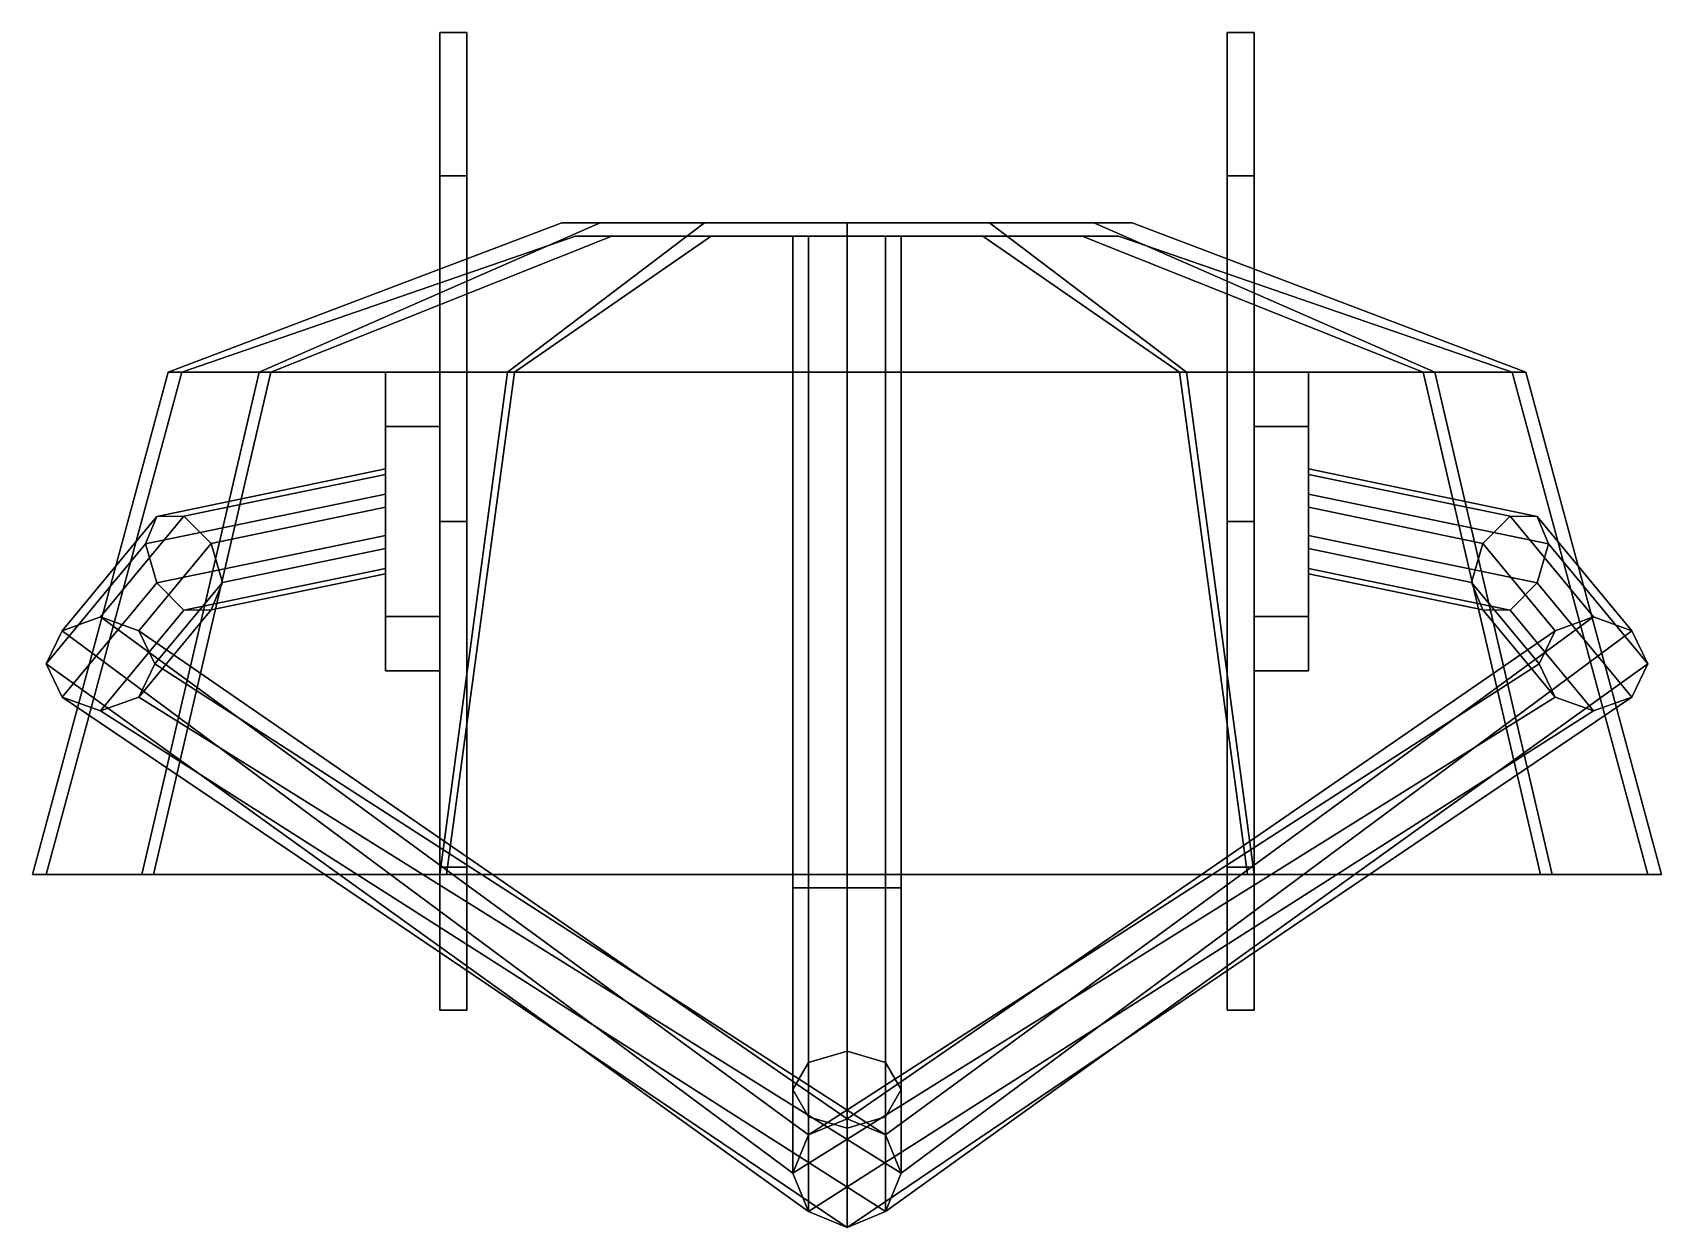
# Model space of a CAD drawing. Extents: x -0.6 to 0.6, y -0.52 to 0.36.
import ezdxf

# ---------------------------------------------------------------- set-up
doc = ezdxf.new("R2010")
doc.units = 0
doc.layers.add('ARM', color=5, linetype='CONTINUOUS')

msp = doc.modelspace()

# ---------------------------------------------------------------- linework, layer by layer
at = {"layer": 'ARM'}
for points in [[(-0.28, 0.2546, 0.2546), (-0.28, 0.36), (-0.3, 0.36), (-0.3, 0.2546, 0.2546)], [(-0.28, 0.36), (-0.28, 0.2546, -0.2546), (-0.3, 0.2546, -0.2546), (-0.3, 0.36)], [(-0.3, 0.0945, 0.3208), (-0.3, 0.2546, 0.2546), (-0.3, 0.36), (-0.3, 0.1)], [(-0.3, 0.11), (-0.3, 0.36), (-0.3, 0.2546, -0.2546), (-0.3, 0.0945, -0.3208)], [(-0.28, -0.2546, 0.2546), (-0.28, 0.36), (-0.28, 0.2546, 0.2546), (-0.28, 0, 0.36)], [(-0.28, -0.36), (-0.28, 0.2546, -0.2546), (-0.28, 0.36), (-0.28, -0.2546, 0.2546)], [(0.28, 0.36), (0.28, -0.2546, -0.2546), (0.28, -0.36), (0.28, 0.2546, 0.2546)], [(0.28, 0.36), (0.28, 0.2546, 0.2546), (0.3, 0.2546, 0.2546), (0.3, 0.36)], [(0.28, 0.2546, -0.2546), (0.28, 0, -0.36), (0.28, -0.2546, -0.2546), (0.28, 0.36)], [(0.28, 0.2546, -0.2546), (0.28, 0.36), (0.3, 0.36), (0.3, 0.2546, -0.2546)], [(0.3, 0.36), (0.3, 0.2546, 0.2546), (0.3, 0.0945, 0.3208), (0.3, 0.2546, -0.2546)], [(-0.28, 0, 0.36), (-0.28, 0.2546, 0.2546), (-0.3, 0.2546, 0.2546), (-0.3, 0, 0.36)], [(-0.28, 0.2546, -0.2546), (-0.28, 0, -0.36), (-0.3, 0, -0.36), (-0.3, 0.2546, -0.2546)], [(-0.28, -0.2546, -0.2546), (-0.28, 0, -0.36), (-0.28, 0.2546, -0.2546), (-0.28, -0.36)], [(0.28, 0.2546, 0.2546), (0.28, -0.36), (0.28, -0.2546, 0.2546), (0.28, 0, 0.36)], [(0.28, 0, -0.36), (0.28, 0.2546, -0.2546), (0.3, 0.2546, -0.2546), (0.3, 0, -0.36)], [(0.28, 0.2546, 0.2546), (0.28, 0, 0.36), (0.3, 0, 0.36), (0.3, 0.2546, 0.2546)], [(0.3, 0.2546, -0.2546), (0.3, 0.0945, 0.3208), (0.3, 0.0945, 0.3208), (0.3, 0.11)], [(0.3, 0.2546, -0.2546), (0.3, 0.11), (0.3, 0.11), (0.3, 0.0945, -0.3208)], [(-0.433, 0.11, -1.65), (-0.5, 0.11, -1.4), (-0.21, 0.22, -1.4), (-0.1819, 0.22, -1.505)], [(-0.5, 0.11, -1.4), (-0.433, 0.11, -1.15), (-0.1819, 0.22, -1.295), (-0.21, 0.22, -1.4)], [(-0.433, 0.11, 1.15), (-0.5, 0.11, 1.4), (-0.21, 0.22, 1.4), (-0.1819, 0.22, 1.295)], [(-0.5, 0.11, 1.4), (-0.433, 0.11, 1.65), (-0.1819, 0.22, 1.505), (-0.21, 0.22, 1.4)], [(-0.25, 0.11, -1.833), (-0.433, 0.11, -1.65), (-0.1819, 0.22, -1.505), (-0.105, 0.22, -1.5819)], [(-0.433, 0.11, -1.15), (-0.25, 0.11, -0.967), (-0.105, 0.22, -1.2181), (-0.1819, 0.22, -1.295)], [(-0.433, 0.11, 1.65), (-0.25, 0.11, 1.833), (-0.105, 0.22, 1.5819), (-0.1819, 0.22, 1.505)], [(-0.25, 0.11, 0.967), (-0.433, 0.11, 1.15), (-0.1819, 0.22, 1.295), (-0.105, 0.22, 1.2181)], [(0, 0.11, -1.9), (-0.25, 0.11, -1.833), (-0.105, 0.22, -1.5819), (0, 0.22, -1.61)], [(-0.25, 0.11, -0.967), (0, 0.11, -0.9), (0, 0.22, -1.19), (-0.105, 0.22, -1.2181)], [(-0.25, 0.11, 1.833), (0, 0.11, 1.9), (0, 0.22, 1.61), (-0.105, 0.22, 1.5819)], [(0, 0.11, 0.9), (-0.25, 0.11, 0.967), (-0.105, 0.22, 1.2181), (0, 0.22, 1.19)], [(-0.1819, 0.22, -1.295), (0.105, 0.22, -1.2181), (0.1819, 0.22, -1.295), (-0.21, 0.22, -1.4)], [(-0.21, 0.22, -1.4), (0.1819, 0.22, -1.295), (0.21, 0.22, -1.4), (-0.1819, 0.22, -1.505)], [(0.21, 0.22, 1.4), (-0.1819, 0.22, 1.295), (-0.21, 0.22, 1.4), (0.1819, 0.22, 1.505)], [(0.1819, 0.22, 1.505), (-0.21, 0.22, 1.4), (-0.1819, 0.22, 1.505), (0.105, 0.22, 1.5819)], [(-0.105, 0.22, -1.2181), (0, 0.22, -1.19), (0.105, 0.22, -1.2181), (-0.1819, 0.22, -1.295)], [(-0.1819, 0.22, -1.505), (0.21, 0.22, -1.4), (0.1819, 0.22, -1.505), (-0.105, 0.22, -1.5819)], [(0.1819, 0.22, 1.295), (-0.105, 0.22, 1.2181), (-0.1819, 0.22, 1.295), (0.21, 0.22, 1.4)], [(0.105, 0.22, 1.5819), (-0.1819, 0.22, 1.505), (-0.105, 0.22, 1.5819), (0, 0.22, 1.61)], [(-0.105, 0.22, -1.5819), (0.1819, 0.22, -1.505), (0.105, 0.22, -1.5819), (0, 0.22, -1.61)], [(0.105, 0.22, 1.2181), (0, 0.22, 1.19), (-0.105, 0.22, 1.2181), (0.1819, 0.22, 1.295)], [(0.25, 0.11, -1.833), (0, 0.11, -1.9), (0, 0.22, -1.61), (0.105, 0.22, -1.5819)], [(0, 0.11, -0.9), (0.25, 0.11, -0.967), (0.105, 0.22, -1.2181), (0, 0.22, -1.19)], [(0, 0.11, 1.9), (0.25, 0.11, 1.833), (0.105, 0.22, 1.5819), (0, 0.22, 1.61)], [(0.25, 0.11, 0.967), (0, 0.11, 0.9), (0, 0.22, 1.19), (0.105, 0.22, 1.2181)], [(0.433, 0.11, -1.65), (0.25, 0.11, -1.833), (0.105, 0.22, -1.5819), (0.1819, 0.22, -1.505)], [(0.25, 0.11, -0.967), (0.433, 0.11, -1.15), (0.1819, 0.22, -1.295), (0.105, 0.22, -1.2181)], [(0.25, 0.11, 1.833), (0.433, 0.11, 1.65), (0.1819, 0.22, 1.505), (0.105, 0.22, 1.5819)], [(0.433, 0.11, 1.15), (0.25, 0.11, 0.967), (0.105, 0.22, 1.2181), (0.1819, 0.22, 1.295)], [(0.5, 0.11, -1.4), (0.433, 0.11, -1.65), (0.1819, 0.22, -1.505), (0.21, 0.22, -1.4)], [(0.433, 0.11, -1.15), (0.5, 0.11, -1.4), (0.21, 0.22, -1.4), (0.1819, 0.22, -1.295)], [(0.5, 0.11, 1.4), (0.433, 0.11, 1.15), (0.1819, 0.22, 1.295), (0.21, 0.22, 1.4)], [(0.433, 0.11, 1.65), (0.5, 0.11, 1.4), (0.21, 0.22, 1.4), (0.1819, 0.22, 1.505)], [(-0.2, 0.21, -1.4), (-0.1732, 0.21, -1.3), (-0.4244, 0.11, -1.155), (-0.49, 0.11, -1.4)], [(-0.1732, 0.21, -1.5), (-0.2, 0.21, -1.4), (-0.49, 0.11, -1.4), (-0.4244, 0.11, -1.645)], [(-0.1732, 0.21, 1.3), (-0.2, 0.21, 1.4), (-0.49, 0.11, 1.4), (-0.4244, 0.11, 1.155)], [(-0.2, 0.21, 1.4), (-0.1732, 0.21, 1.5), (-0.4244, 0.11, 1.645), (-0.49, 0.11, 1.4)], [(-0.1732, 0.21, -1.3), (-0.1, 0.21, -1.2268), (-0.245, 0.11, -0.9756), (-0.4244, 0.11, -1.155)], [(-0.1, 0.21, -1.5732), (-0.1732, 0.21, -1.5), (-0.4244, 0.11, -1.645), (-0.245, 0.11, -1.8244)], [(-0.1732, 0.21, 1.5), (-0.1, 0.21, 1.5732), (-0.245, 0.11, 1.8244), (-0.4244, 0.11, 1.645)], [(-0.1, 0.21, 1.2268), (-0.1732, 0.21, 1.3), (-0.4244, 0.11, 1.155), (-0.245, 0.11, 0.9756)], [(-0.1, 0.21, -1.2268), (0, 0.21, -1.2), (0, 0.11, -0.91), (-0.245, 0.11, -0.9756)], [(0, 0.21, -1.6), (-0.1, 0.21, -1.5732), (-0.245, 0.11, -1.8244), (0, 0.11, -1.89)], [(-0.1, 0.21, 1.5732), (0, 0.21, 1.6), (0, 0.11, 1.89), (-0.245, 0.11, 1.8244)], [(0, 0.21, 1.2), (-0.1, 0.21, 1.2268), (-0.245, 0.11, 0.9756), (0, 0.11, 0.91)], [(0.1732, 0.21, -1.3), (-0.2, 0.21, -1.4), (-0.1732, 0.21, -1.5), (0.2, 0.21, -1.4)], [(0.1, 0.21, -1.2268), (-0.1732, 0.21, -1.3), (-0.2, 0.21, -1.4), (0.1732, 0.21, -1.3)], [(-0.1732, 0.21, 1.3), (0.2, 0.21, 1.4), (0.1732, 0.21, 1.5), (-0.2, 0.21, 1.4)], [(-0.2, 0.21, 1.4), (0.1732, 0.21, 1.5), (0.1, 0.21, 1.5732), (-0.1732, 0.21, 1.5)], [(0.2, 0.21, -1.4), (-0.1732, 0.21, -1.5), (-0.1, 0.21, -1.5732), (0.1732, 0.21, -1.5)], [(0, 0.21, -1.2), (-0.1, 0.21, -1.2268), (-0.1732, 0.21, -1.3), (0.1, 0.21, -1.2268)], [(-0.1, 0.21, 1.2268), (0.1732, 0.21, 1.3), (0.2, 0.21, 1.4), (-0.1732, 0.21, 1.3)], [(-0.1732, 0.21, 1.5), (0.1, 0.21, 1.5732), (0, 0.21, 1.6), (-0.1, 0.21, 1.5732)], [(0.1732, 0.21, -1.5), (-0.1, 0.21, -1.5732), (0, 0.21, -1.6), (0.1, 0.21, -1.5732)], [(0, 0.21, 1.2), (0.1, 0.21, 1.2268), (0.1732, 0.21, 1.3), (-0.1, 0.21, 1.2268)], [(-0.04, 0.21, -1.4), (-0.0283, 0.21, -1.4283), (-0.0283, -0.27, -1.4283), (-0.04, -0.27, -1.4)], [(-0.0283, 0.21, -1.3717), (-0.04, 0.21, -1.4), (-0.04, -0.27, -1.4), (-0.0283, -0.27, -1.3717)], [(-0.0283, 0.21, 1.4283), (-0.04, 0.21, 1.4), (-0.04, -0.27, 1.4), (-0.0283, -0.27, 1.4283)], [(-0.04, 0.21, 1.4), (-0.0283, 0.21, 1.3717), (-0.0283, -0.27, 1.3717), (-0.04, -0.27, 1.4)], [(-0.0283, 0.21, -1.4283), (0, 0.21, -1.44), (0, -0.27, -1.44), (-0.0283, -0.27, -1.4283)], [(0, 0.21, -1.36), (-0.0283, 0.21, -1.3717), (-0.0283, -0.27, -1.3717), (0, -0.27, -1.36)], [(0, 0.21, 1.44), (-0.0283, 0.21, 1.4283), (-0.0283, -0.27, 1.4283), (0, -0.27, 1.44)], [(-0.0283, 0.21, 1.3717), (0, 0.21, 1.36), (0, -0.27, 1.36), (-0.0283, -0.27, 1.3717)], [(0, 0.21, -1.2), (0.1, 0.21, -1.2268), (0.245, 0.11, -0.9756), (0, 0.11, -0.91)], [(0.1, 0.21, -1.5732), (0, 0.21, -1.6), (0, 0.11, -1.89), (0.245, 0.11, -1.8244)], [(0, 0.21, -1.44), (0.0283, 0.21, -1.4283), (0.0283, -0.27, -1.4283), (0, -0.27, -1.44)], [(0.0283, 0.21, -1.3717), (0, 0.21, -1.36), (0, -0.27, -1.36), (0.0283, -0.27, -1.3717)], [(0, 0.21, 1.6), (0.1, 0.21, 1.5732), (0.245, 0.11, 1.8244), (0, 0.11, 1.89)], [(0.0283, 0.21, 1.4283), (0, 0.21, 1.44), (0, -0.27, 1.44), (0.0283, -0.27, 1.4283)], [(0, 0.21, 1.36), (0.0283, 0.21, 1.3717), (0.0283, -0.27, 1.3717), (0, -0.27, 1.36)], [(0.1, 0.21, 1.2268), (0, 0.21, 1.2), (0, 0.11, 0.91), (0.245, 0.11, 0.9756)], [(0.0283, 0.21, -1.4283), (0.04, 0.21, -1.4), (0.04, -0.27, -1.4), (0.0283, -0.27, -1.4283)], [(0.04, 0.21, -1.4), (0.0283, 0.21, -1.3717), (0.0283, -0.27, -1.3717), (0.04, -0.27, -1.4)], [(0.04, 0.21, 1.4), (0.0283, 0.21, 1.4283), (0.0283, -0.27, 1.4283), (0.04, -0.27, 1.4)], [(0.0283, 0.21, 1.3717), (0.04, 0.21, 1.4), (0.04, -0.27, 1.4), (0.0283, -0.27, 1.3717)], [(0.1, 0.21, -1.2268), (0.1732, 0.21, -1.3), (0.4244, 0.11, -1.155), (0.245, 0.11, -0.9756)], [(0.1732, 0.21, -1.5), (0.1, 0.21, -1.5732), (0.245, 0.11, -1.8244), (0.4244, 0.11, -1.645)], [(0.1, 0.21, 1.5732), (0.1732, 0.21, 1.5), (0.4244, 0.11, 1.645), (0.245, 0.11, 1.8244)], [(0.1732, 0.21, 1.3), (0.1, 0.21, 1.2268), (0.245, 0.11, 0.9756), (0.4244, 0.11, 1.155)], [(0.1732, 0.21, -1.3), (0.2, 0.21, -1.4), (0.49, 0.11, -1.4), (0.4244, 0.11, -1.155)], [(0.2, 0.21, -1.4), (0.1732, 0.21, -1.5), (0.4244, 0.11, -1.645), (0.49, 0.11, -1.4)], [(0.2, 0.21, 1.4), (0.1732, 0.21, 1.3), (0.4244, 0.11, 1.155), (0.49, 0.11, 1.4)], [(0.1732, 0.21, 1.5), (0.2, 0.21, 1.4), (0.49, 0.11, 1.4), (0.4244, 0.11, 1.645)], [(-0.5196, -0.26, -1.7), (-0.6, -0.26, -1.4), (-0.5, 0.11, -1.4), (-0.433, 0.11, -1.65)], [(-0.6, -0.26, -1.4), (-0.5196, -0.26, -1.1), (-0.433, 0.11, -1.15), (-0.5, 0.11, -1.4)], [(-0.5196, -0.26, 1.1), (-0.6, -0.26, 1.4), (-0.5, 0.11, 1.4), (-0.433, 0.11, 1.15)], [(-0.6, -0.26, 1.4), (-0.5196, -0.26, 1.7), (-0.433, 0.11, 1.65), (-0.5, 0.11, 1.4)], [(-0.49, 0.11, -1.4), (-0.4244, 0.11, -1.155), (-0.511, -0.26, -1.105), (-0.59, -0.26, -1.4)], [(-0.4244, 0.11, -1.645), (-0.49, 0.11, -1.4), (-0.59, -0.26, -1.4), (-0.511, -0.26, -1.695)], [(-0.4244, 0.11, 1.155), (-0.49, 0.11, 1.4), (-0.59, -0.26, 1.4), (-0.511, -0.26, 1.105)], [(-0.49, 0.11, 1.4), (-0.4244, 0.11, 1.645), (-0.511, -0.26, 1.695), (-0.59, -0.26, 1.4)], [(-0.3, -0.26, -1.9196), (-0.5196, -0.26, -1.7), (-0.433, 0.11, -1.65), (-0.25, 0.11, -1.833)], [(-0.5196, -0.26, -1.1), (-0.3, -0.26, -0.8804), (-0.25, 0.11, -0.967), (-0.433, 0.11, -1.15)], [(-0.5196, -0.26, 1.7), (-0.3, -0.26, 1.9196), (-0.25, 0.11, 1.833), (-0.433, 0.11, 1.65)], [(-0.3, -0.26, 0.8804), (-0.5196, -0.26, 1.1), (-0.433, 0.11, 1.15), (-0.25, 0.11, 0.967)], [(-0.4244, 0.11, -1.155), (-0.245, 0.11, -0.9756), (-0.295, -0.26, -0.889), (-0.511, -0.26, -1.105)], [(-0.245, 0.11, -1.8244), (-0.4244, 0.11, -1.645), (-0.511, -0.26, -1.695), (-0.295, -0.26, -1.911)], [(-0.4244, 0.11, 1.645), (-0.245, 0.11, 1.8244), (-0.295, -0.26, 1.911), (-0.511, -0.26, 1.695)], [(-0.245, 0.11, 0.9756), (-0.4244, 0.11, 1.155), (-0.511, -0.26, 1.105), (-0.295, -0.26, 0.889)], [(-0.34, -0.07, 0.83), (-0.34, 0.07, 0.83), (-0.34, 0.11), (-0.34, -0.11)], [(-0.34, 0.07, 0.83), (-0.3, 0.07, 0.83), (-0.3, 0.11), (-0.34, 0.11)], [(-0.34, 0.11), (-0.3, 0.11), (-0.3, 0.07, -0.83), (-0.34, 0.07, -0.83)], [(-0.34, 0.07, -0.83), (-0.34, -0.07, -0.83), (-0.34, -0.11), (-0.34, 0.11)], [(0, -0.26, -2), (-0.3, -0.26, -1.9196), (-0.25, 0.11, -1.833), (0, 0.11, -1.9)], [(-0.3, -0.26, -0.8804), (0, -0.26, -0.8), (0, 0.11, -0.9), (-0.25, 0.11, -0.967)], [(-0.3, -0.26, 1.9196), (0, -0.26, 2), (0, 0.11, 1.9), (-0.25, 0.11, 1.833)], [(0, -0.26, 0.8), (-0.3, -0.26, 0.8804), (-0.25, 0.11, 0.967), (0, 0.11, 0.9)], [(-0.245, 0.11, -0.9756), (0, 0.11, -0.91), (0, -0.26, -0.81), (-0.295, -0.26, -0.889)], [(0, 0.11, -1.89), (-0.245, 0.11, -1.8244), (-0.295, -0.26, -1.911), (0, -0.26, -1.99)], [(-0.245, 0.11, 1.8244), (0, 0.11, 1.89), (0, -0.26, 1.99), (-0.295, -0.26, 1.911)], [(0, 0.11, 0.91), (-0.245, 0.11, 0.9756), (-0.295, -0.26, 0.889), (0, -0.26, 0.81)], [(0, 0.11, -0.91), (0.245, 0.11, -0.9756), (0.295, -0.26, -0.889), (0, -0.26, -0.81)], [(0.245, 0.11, -1.8244), (0, 0.11, -1.89), (0, -0.26, -1.99), (0.295, -0.26, -1.911)], [(0.3, -0.26, -1.9196), (0, -0.26, -2), (0, 0.11, -1.9), (0.25, 0.11, -1.833)], [(0, -0.26, -0.8), (0.3, -0.26, -0.8804), (0.25, 0.11, -0.967), (0, 0.11, -0.9)], [(0, 0.11, 1.89), (0.245, 0.11, 1.8244), (0.295, -0.26, 1.911), (0, -0.26, 1.99)], [(0, -0.26, 2), (0.3, -0.26, 1.9196), (0.25, 0.11, 1.833), (0, 0.11, 1.9)], [(0.245, 0.11, 0.9756), (0, 0.11, 0.91), (0, -0.26, 0.81), (0.295, -0.26, 0.889)], [(0.3, -0.26, 0.8804), (0, -0.26, 0.8), (0, 0.11, 0.9), (0.25, 0.11, 0.967)], [(0.245, 0.11, -0.9756), (0.4244, 0.11, -1.155), (0.511, -0.26, -1.105), (0.295, -0.26, -0.889)], [(0.4244, 0.11, -1.645), (0.245, 0.11, -1.8244), (0.295, -0.26, -1.911), (0.511, -0.26, -1.695)], [(0.245, 0.11, 1.8244), (0.4244, 0.11, 1.645), (0.511, -0.26, 1.695), (0.295, -0.26, 1.911)], [(0.4244, 0.11, 1.155), (0.245, 0.11, 0.9756), (0.295, -0.26, 0.889), (0.511, -0.26, 1.105)], [(0.5196, -0.26, -1.7), (0.3, -0.26, -1.9196), (0.25, 0.11, -1.833), (0.433, 0.11, -1.65)], [(0.3, -0.26, -0.8804), (0.5196, -0.26, -1.1), (0.433, 0.11, -1.15), (0.25, 0.11, -0.967)], [(0.3, -0.26, 1.9196), (0.5196, -0.26, 1.7), (0.433, 0.11, 1.65), (0.25, 0.11, 1.833)], [(0.5196, -0.26, 1.1), (0.3, -0.26, 0.8804), (0.25, 0.11, 0.967), (0.433, 0.11, 1.15)], [(0.34, 0.11), (0.3, 0.11), (0.3, 0.07, 0.83), (0.34, 0.07, 0.83)], [(0.34, 0.07, -0.83), (0.3, 0.07, -0.83), (0.3, 0.11), (0.34, 0.11)], [(0.34, 0.07, 0.83), (0.34, -0.07, 0.83), (0.34, -0.11), (0.34, 0.11)], [(0.34, -0.07, -0.83), (0.34, 0.07, -0.83), (0.34, 0.11), (0.34, -0.11)], [(0.4244, 0.11, -1.155), (0.49, 0.11, -1.4), (0.59, -0.26, -1.4), (0.511, -0.26, -1.105)], [(0.49, 0.11, -1.4), (0.4244, 0.11, -1.645), (0.511, -0.26, -1.695), (0.59, -0.26, -1.4)], [(0.49, 0.11, 1.4), (0.4244, 0.11, 1.155), (0.511, -0.26, 1.105), (0.59, -0.26, 1.4)], [(0.4244, 0.11, 1.645), (0.49, 0.11, 1.4), (0.59, -0.26, 1.4), (0.511, -0.26, 1.695)], [(0.6, -0.26, -1.4), (0.5196, -0.26, -1.7), (0.433, 0.11, -1.65), (0.5, 0.11, -1.4)], [(0.5196, -0.26, -1.1), (0.6, -0.26, -1.4), (0.5, 0.11, -1.4), (0.433, 0.11, -1.15)], [(0.6, -0.26, 1.4), (0.5196, -0.26, 1.1), (0.433, 0.11, 1.15), (0.5, 0.11, 1.4)], [(0.5196, -0.26, 1.7), (0.6, -0.26, 1.4), (0.5, 0.11, 1.4), (0.433, 0.11, 1.65)], [(-0.3, 0, 0.36), (-0.3, 0.0945, 0.3208), (-0.3, 0.07, 0.83), (-0.3, -0.07, 0.83)], [(-0.3, 0.0945, -0.3208), (-0.3, 0, -0.36), (-0.3, 0.07, -0.83)], [(0.3, 0, -0.36), (0.3, 0.0945, -0.3208), (0.3, 0.07, -0.83), (0.3, -0.07, -0.83)], [(0.3, 0.0945, 0.3208), (0.3, 0, 0.36), (0.3, 0.07, 0.83)], [(-0.3, -0.07, 0.83), (-0.3, 0.07, 0.83), (-0.34, 0.07, 0.83), (-0.34, -0.07, 0.83)], [(-0.34, 0.07, -1.0422), (-0.34, -0.07, -0.9905), (-0.34, -0.07, -0.83), (-0.34, 0.07, -0.83)], [(-0.3, 0.07, -1.0022), (-0.34, 0.07, -1.0422), (-0.34, 0.07, -0.83), (-0.3, 0.07, -0.83)], [(-0.34, 0.07, 1.0422), (-0.3, 0.07, 1.0022), (-0.3, 0.07, 0.83), (-0.34, 0.07, 0.83)], [(-0.34, -0.07, 0.9905), (-0.34, 0.07, 1.0422), (-0.34, 0.07, 0.83), (-0.34, -0.07, 0.83)], [(-0.3, 0, -0.36), (-0.3, -0.0945, -0.3208), (-0.3, -0.07, -0.83), (-0.3, 0.07, -0.83)], [(-0.3, -0.07, -0.9505), (-0.3, 0.07, -1.0022), (-0.3, 0.07, -0.83), (-0.3, -0.07, -0.83)], [(-0.3, 0.07, 1.0022), (-0.3, -0.07, 0.9505), (-0.3, -0.07, 0.83), (-0.3, 0.07, 0.83)], [(0.3, 0, 0.36), (0.3, -0.0945, 0.3208), (0.3, -0.07, 0.83), (0.3, 0.07, 0.83)], [(0.3, 0.07, 0.83), (0.3, -0.07, 0.83), (0.34, -0.07, 0.83), (0.34, 0.07, 0.83)], [(0.34, 0.07, -1.0422), (0.3, 0.07, -1.0022), (0.3, 0.07, -0.83), (0.34, 0.07, -0.83)], [(0.3, 0.07, -1.0022), (0.3, -0.07, -0.9505), (0.3, -0.07, -0.83), (0.3, 0.07, -0.83)], [(0.3, 0.07, 1.0022), (0.34, 0.07, 1.0422), (0.34, 0.07, 0.83), (0.3, 0.07, 0.83)], [(0.3, -0.07, 0.9505), (0.3, 0.07, 1.0022), (0.3, 0.07, 0.83), (0.3, -0.07, 0.83)], [(0.34, -0.07, -0.9905), (0.34, 0.07, -1.0422), (0.34, 0.07, -0.83), (0.34, -0.07, -0.83)], [(0.34, 0.07, 1.0422), (0.34, -0.07, 0.9905), (0.34, -0.07, 0.83), (0.34, 0.07, 0.83)], [(-0.5168, -0.0166, 0.0288), (-0.5085, 0.0037, 0.0501), (-0.34, 0.0386, -0.0104), (-0.34, 0.02, -0.0346)], [(-0.5085, 0.0037, 0.0501), (-0.4885, 0.0039, 0.0733), (-0.34, 0.0346, 0.02), (-0.34, 0.0386, -0.0104)], [(0.5168, -0.0166, -0.0288), (0.5085, 0.0037, -0.0501), (0.34, 0.0386, 0.0104), (0.34, 0.02, 0.0346)], [(0.5085, 0.0037, -0.0501), (0.4885, 0.0039, -0.0733), (0.34, 0.0346, -0.02), (0.34, 0.0386, 0.0104)], [(-0.4885, 0.0039, 0.0733), (-0.4685, -0.0163, 0.0847), (-0.34, 0.0104, 0.0386), (-0.34, 0.0346, 0.02)], [(0.4885, 0.0039, -0.0733), (0.4685, -0.0163, -0.0847), (0.34, 0.0104, -0.0386), (0.34, 0.0346, -0.02)], [(-0.5085, -0.0452, 0.0218), (-0.5168, -0.0166, 0.0288), (-0.34, 0.02, -0.0346), (-0.34, -0.0104, -0.0386)], [(0.5085, -0.0452, -0.0218), (0.5168, -0.0166, -0.0288), (0.34, 0.02, 0.0346), (0.34, -0.0104, 0.0386)], [(-0.59, -0.105, 0.1819), (-0.5783, -0.0805, 0.196), (-0.5085, 0.0037, 0.0501), (-0.5168, -0.0166, 0.0288)], [(-0.5783, -0.0805, 0.196), (-0.55, -0.0704, 0.2019), (-0.4885, 0.0039, 0.0733), (-0.5085, 0.0037, 0.0501)], [(-0.55, -0.0704, 0.2019), (-0.5217, -0.0805, 0.196), (-0.4685, -0.0163, 0.0847), (-0.4885, 0.0039, 0.0733)], [(-0.4685, -0.0163, 0.0847), (-0.4602, -0.0449, 0.0778), (-0.34, -0.02, 0.0346), (-0.34, 0.0104, 0.0386)], [(-0.28, -0.2546, 0.2546), (-0.28, 0, 0.36), (-0.3, 0, 0.36), (-0.3, -0.2546, 0.2546)], [(-0.28, 0, -0.36), (-0.28, -0.2546, -0.2546), (-0.3, -0.2546, -0.2546), (-0.3, 0, -0.36)], [(-0.3, -0.0945, 0.3208), (-0.3, 0, 0.36), (-0.3, -0.07, 0.83)], [(0.28, 0, 0.36), (0.28, -0.2546, 0.2546), (0.3, -0.2546, 0.2546), (0.3, 0, 0.36)], [(0.4685, -0.0163, -0.0847), (0.4602, -0.0449, -0.0778), (0.34, -0.02, -0.0346), (0.34, 0.0104, -0.0386)], [(0.55, -0.0704, -0.2019), (0.5217, -0.0805, -0.196), (0.4685, -0.0163, -0.0847), (0.4885, 0.0039, -0.0733)], [(0.5783, -0.0805, -0.196), (0.55, -0.0704, -0.2019), (0.4885, 0.0039, -0.0733), (0.5085, 0.0037, -0.0501)], [(0.59, -0.105, -0.1819), (0.5783, -0.0805, -0.196), (0.5085, 0.0037, -0.0501), (0.5168, -0.0166, -0.0288)], [(-0.4885, -0.0654, 0.0333), (-0.5085, -0.0452, 0.0218), (-0.34, -0.0104, -0.0386), (-0.34, -0.0346, -0.02)], [(0.28, -0.2546, -0.2546), (0.28, 0, -0.36), (0.3, 0, -0.36), (0.3, -0.2546, -0.2546)], [(0.3, -0.0945, -0.3208), (0.3, 0, -0.36), (0.3, -0.07, -0.83)], [(0.4885, -0.0654, -0.0333), (0.5085, -0.0452, -0.0218), (0.34, -0.0104, 0.0386), (0.34, -0.0346, 0.02)], [(-0.5783, -0.1295, 0.1677), (-0.59, -0.105, 0.1819), (-0.5168, -0.0166, 0.0288), (-0.5085, -0.0452, 0.0218)], [(-0.5217, -0.0805, 0.196), (-0.51, -0.105, 0.1819), (-0.4602, -0.0449, 0.0778), (-0.4685, -0.0163, 0.0847)], [(-0.4602, -0.0449, 0.0778), (-0.4685, -0.0652, 0.0564), (-0.34, -0.0386, 0.0104), (-0.34, -0.02, 0.0346)], [(0.4602, -0.0449, -0.0778), (0.4685, -0.0652, -0.0564), (0.34, -0.0386, -0.0104), (0.34, -0.02, -0.0346)], [(0.5217, -0.0805, -0.196), (0.51, -0.105, -0.1819), (0.4602, -0.0449, -0.0778), (0.4685, -0.0163, -0.0847)], [(0.5783, -0.1295, -0.1677), (0.59, -0.105, -0.1819), (0.5168, -0.0166, -0.0288), (0.5085, -0.0452, -0.0218)], [(-0.4685, -0.0652, 0.0564), (-0.4885, -0.0654, 0.0333), (-0.34, -0.0346, -0.02), (-0.34, -0.0386, 0.0104)], [(0.4685, -0.0652, -0.0564), (0.4885, -0.0654, -0.0333), (0.34, -0.0346, 0.02), (0.34, -0.0386, -0.0104)], [(-0.55, -0.1396, 0.1619), (-0.5783, -0.1295, 0.1677), (-0.5085, -0.0452, 0.0218), (-0.4885, -0.0654, 0.0333)], [(-0.51, -0.105, 0.1819), (-0.5217, -0.1295, 0.1677), (-0.4685, -0.0652, 0.0564), (-0.4602, -0.0449, 0.0778)], [(0.51, -0.105, -0.1819), (0.5217, -0.1295, -0.1677), (0.4685, -0.0652, -0.0564), (0.4602, -0.0449, -0.0778)], [(0.55, -0.1396, -0.1619), (0.5783, -0.1295, -0.1677), (0.5085, -0.0452, -0.0218), (0.4885, -0.0654, -0.0333)], [(-0.55, -0.0704, 0.2019), (-0.5783, -0.0805, 0.196), (-0.04, -0.48, 1.19), (-0.0283, -0.4517, 1.19)], [(-0.5217, -0.1295, 0.1677), (-0.55, -0.1396, 0.1619), (-0.4885, -0.0654, 0.0333), (-0.4685, -0.0652, 0.0564)], [(-0.5217, -0.0805, 0.196), (-0.55, -0.0704, 0.2019), (-0.0283, -0.4517, 1.19), (0, -0.44, 1.19)], [(-0.34, -0.11), (-0.3, -0.11), (-0.3, -0.07, 0.83), (-0.34, -0.07, 0.83)], [(-0.34, -0.07, -0.83), (-0.3, -0.07, -0.83), (-0.3, -0.11), (-0.34, -0.11)], [(-0.34, -0.07, -0.9905), (-0.3, -0.07, -0.9505), (-0.3, -0.07, -0.83), (-0.34, -0.07, -0.83)], [(-0.3, -0.07, 0.9505), (-0.34, -0.07, 0.9905), (-0.34, -0.07, 0.83), (-0.3, -0.07, 0.83)], [(0.5217, -0.0805, -0.196), (0.55, -0.0704, -0.2019), (0.0283, -0.4517, -1.19), (0, -0.44, -1.19)], [(0.55, -0.0704, -0.2019), (0.5783, -0.0805, -0.196), (0.04, -0.48, -1.19), (0.0283, -0.4517, -1.19)], [(0.34, -0.07, 0.83), (0.3, -0.07, 0.83), (0.3, -0.11), (0.34, -0.11)], [(0.34, -0.11), (0.3, -0.11), (0.3, -0.07, -0.83), (0.34, -0.07, -0.83)], [(0.3, -0.07, -0.9505), (0.34, -0.07, -0.9905), (0.34, -0.07, -0.83), (0.3, -0.07, -0.83)], [(0.34, -0.07, 0.9905), (0.3, -0.07, 0.9505), (0.3, -0.07, 0.83), (0.34, -0.07, 0.83)], [(0.5217, -0.1295, -0.1677), (0.55, -0.1396, -0.1619), (0.4885, -0.0654, -0.0333), (0.4685, -0.0652, -0.0564)], [(-0.5783, -0.0805, 0.196), (-0.59, -0.105, 0.1819), (-0.0283, -0.5083, 1.19), (-0.04, -0.48, 1.19)], [(-0.51, -0.105, 0.1819), (-0.5217, -0.0805, 0.196), (0, -0.44, 1.19), (0.0283, -0.4517, 1.19)], [(0.51, -0.105, -0.1819), (0.5217, -0.0805, -0.196), (0, -0.44, -1.19), (-0.0283, -0.4517, -1.19)], [(0.5783, -0.0805, -0.196), (0.59, -0.105, -0.1819), (0.0283, -0.5083, -1.19), (0.04, -0.48, -1.19)], [(-0.3, -0.36), (-0.3, -0.2546, 0.2546), (-0.3, -0.0945, 0.3208), (-0.3, -0.2546, -0.2546)], [(-0.3, -0.2546, -0.2546), (-0.3, -0.11), (-0.3, -0.11), (-0.3, -0.0945, -0.3208)], [(-0.3, -0.2546, -0.2546), (-0.3, -0.0945, 0.3208), (-0.3, -0.0945, 0.3208), (-0.3, -0.11)], [(0.3, -0.0945, 0.3208), (0.3, -0.2546, 0.2546), (0.3, -0.36), (0.3, -0.11)], [(0.3, -0.11), (0.3, -0.36), (0.3, -0.2546, -0.2546), (0.3, -0.0945, -0.3208)], [(-0.59, -0.105, 0.1819), (-0.5783, -0.1295, 0.1677), (0, -0.52, 1.19), (-0.0283, -0.5083, 1.19)], [(-0.5217, -0.1295, 0.1677), (-0.51, -0.105, 0.1819), (0.0283, -0.4517, 1.19), (0.04, -0.48, 1.19)], [(0.5217, -0.1295, -0.1677), (0.51, -0.105, -0.1819), (-0.0283, -0.4517, -1.19), (-0.04, -0.48, -1.19)], [(0.59, -0.105, -0.1819), (0.5783, -0.1295, -0.1677), (0, -0.52, -1.19), (0.0283, -0.5083, -1.19)], [(-0.5783, -0.1295, 0.1677), (-0.55, -0.1396, 0.1619), (0.0283, -0.5083, 1.19), (0, -0.52, 1.19)], [(-0.55, -0.1396, 0.1619), (-0.5217, -0.1295, 0.1677), (0.04, -0.48, 1.19), (0.0283, -0.5083, 1.19)], [(0.55, -0.1396, -0.1619), (0.5217, -0.1295, -0.1677), (-0.04, -0.48, -1.19), (-0.0283, -0.5083, -1.19)], [(0.5783, -0.1295, -0.1677), (0.55, -0.1396, -0.1619), (-0.0283, -0.5083, -1.19), (0, -0.52, -1.19)], [(-0.59, -0.26, -1.4), (-0.511, -0.26, -1.105), (-0.5196, -0.26, -1.1), (-0.6, -0.26, -1.4)], [(-0.511, -0.26, -1.695), (-0.59, -0.26, -1.4), (-0.6, -0.26, -1.4), (-0.5196, -0.26, -1.7)], [(-0.511, -0.26, 1.105), (-0.59, -0.26, 1.4), (-0.6, -0.26, 1.4), (-0.5196, -0.26, 1.1)], [(-0.59, -0.26, 1.4), (-0.511, -0.26, 1.695), (-0.5196, -0.26, 1.7), (-0.6, -0.26, 1.4)], [(-0.511, -0.26, -1.105), (-0.295, -0.26, -0.889), (-0.3, -0.26, -0.8804), (-0.5196, -0.26, -1.1)], [(-0.295, -0.26, -1.911), (-0.511, -0.26, -1.695), (-0.5196, -0.26, -1.7), (-0.3, -0.26, -1.9196)], [(-0.511, -0.26, 1.695), (-0.295, -0.26, 1.911), (-0.3, -0.26, 1.9196), (-0.5196, -0.26, 1.7)], [(-0.295, -0.26, 0.889), (-0.511, -0.26, 1.105), (-0.5196, -0.26, 1.1), (-0.3, -0.26, 0.8804)], [(-0.28, -0.36), (-0.28, -0.2546, 0.2546), (-0.3, -0.2546, 0.2546), (-0.3, -0.36)], [(-0.28, -0.2546, -0.2546), (-0.28, -0.36), (-0.3, -0.36), (-0.3, -0.2546, -0.2546)], [(-0.295, -0.26, -0.889), (0, -0.26, -0.81), (0, -0.26, -0.8), (-0.3, -0.26, -0.8804)], [(0, -0.26, -1.99), (-0.295, -0.26, -1.911), (-0.3, -0.26, -1.9196), (0, -0.26, -2)], [(-0.295, -0.26, 1.911), (0, -0.26, 1.99), (0, -0.26, 2), (-0.3, -0.26, 1.9196)], [(0, -0.26, 0.81), (-0.295, -0.26, 0.889), (-0.3, -0.26, 0.8804), (0, -0.26, 0.8)], [(0.295, -0.26, -1.911), (0, -0.26, -1.99), (0, -0.26, -2), (0.3, -0.26, -1.9196)], [(0, -0.26, -0.81), (0.295, -0.26, -0.889), (0.3, -0.26, -0.8804), (0, -0.26, -0.8)], [(0, -0.26, 1.99), (0.295, -0.26, 1.911), (0.3, -0.26, 1.9196), (0, -0.26, 2)], [(0.295, -0.26, 0.889), (0, -0.26, 0.81), (0, -0.26, 0.8), (0.3, -0.26, 0.8804)], [(0.28, -0.2546, 0.2546), (0.28, -0.36), (0.3, -0.36), (0.3, -0.2546, 0.2546)], [(0.28, -0.36), (0.28, -0.2546, -0.2546), (0.3, -0.2546, -0.2546), (0.3, -0.36)], [(0.511, -0.26, -1.695), (0.295, -0.26, -1.911), (0.3, -0.26, -1.9196), (0.5196, -0.26, -1.7)], [(0.295, -0.26, -0.889), (0.511, -0.26, -1.105), (0.5196, -0.26, -1.1), (0.3, -0.26, -0.8804)], [(0.295, -0.26, 1.911), (0.511, -0.26, 1.695), (0.5196, -0.26, 1.7), (0.3, -0.26, 1.9196)], [(0.511, -0.26, 1.105), (0.295, -0.26, 0.889), (0.3, -0.26, 0.8804), (0.5196, -0.26, 1.1)], [(0.59, -0.26, -1.4), (0.511, -0.26, -1.695), (0.5196, -0.26, -1.7), (0.6, -0.26, -1.4)], [(0.511, -0.26, -1.105), (0.59, -0.26, -1.4), (0.6, -0.26, -1.4), (0.5196, -0.26, -1.1)], [(0.59, -0.26, 1.4), (0.511, -0.26, 1.105), (0.5196, -0.26, 1.1), (0.6, -0.26, 1.4)], [(0.511, -0.26, 1.695), (0.59, -0.26, 1.4), (0.6, -0.26, 1.4), (0.5196, -0.26, 1.7)], [(-0.04, -0.4185, -1.3385), (-0.0283, -0.3985, -1.3185), (-0.0283, -0.27, -1.3717), (-0.04, -0.27, -1.4)], [(-0.0283, -0.4385, -1.3585), (-0.04, -0.4185, -1.3385), (-0.04, -0.27, -1.4), (-0.0283, -0.27, -1.4283)], [(-0.0283, -0.3985, 1.3185), (-0.04, -0.4185, 1.3385), (-0.04, -0.27, 1.4), (-0.0283, -0.27, 1.3717)], [(-0.04, -0.4185, 1.3385), (-0.0283, -0.4385, 1.3585), (-0.0283, -0.27, 1.4283), (-0.04, -0.27, 1.4)], [(-0.0283, -0.3985, -1.3185), (0, -0.3902, -1.3102), (0, -0.27, -1.36), (-0.0283, -0.27, -1.3717)], [(0, -0.4468, -1.3668), (-0.0283, -0.4385, -1.3585), (-0.0283, -0.27, -1.4283), (0, -0.27, -1.44)], [(0, -0.3902, 1.3102), (-0.0283, -0.3985, 1.3185), (-0.0283, -0.27, 1.3717), (0, -0.27, 1.36)], [(-0.0283, -0.4385, 1.3585), (0, -0.4468, 1.3668), (0, -0.27, 1.44), (-0.0283, -0.27, 1.4283)], [(0, -0.3902, -1.3102), (0.0283, -0.3985, -1.3185), (0.0283, -0.27, -1.3717), (0, -0.27, -1.36)], [(0.0283, -0.4385, -1.3585), (0, -0.4468, -1.3668), (0, -0.27, -1.44), (0.0283, -0.27, -1.4283)], [(0.0283, -0.3985, 1.3185), (0, -0.3902, 1.3102), (0, -0.27, 1.36), (0.0283, -0.27, 1.3717)], [(0, -0.4468, 1.3668), (0.0283, -0.4385, 1.3585), (0.0283, -0.27, 1.4283), (0, -0.27, 1.44)], [(0.0283, -0.3985, -1.3185), (0.04, -0.4185, -1.3385), (0.04, -0.27, -1.4), (0.0283, -0.27, -1.3717)], [(0.04, -0.4185, -1.3385), (0.0283, -0.4385, -1.3585), (0.0283, -0.27, -1.4283), (0.04, -0.27, -1.4)], [(0.04, -0.4185, 1.3385), (0.0283, -0.3985, 1.3185), (0.0283, -0.27, 1.3717), (0.04, -0.27, 1.4)], [(0.0283, -0.4385, 1.3585), (0.04, -0.4185, 1.3385), (0.04, -0.27, 1.4), (0.0283, -0.27, 1.4283)], [(-0.0283, -0.4517, -1.19), (0, -0.44, -1.19), (0, -0.3902, -1.3102), (-0.0283, -0.3985, -1.3185)], [(0, -0.44, 1.19), (-0.0283, -0.4517, 1.19), (-0.0283, -0.3985, 1.3185), (0, -0.3902, 1.3102)], [(0, -0.44, -1.19), (0.0283, -0.4517, -1.19), (0.0283, -0.3985, -1.3185), (0, -0.3902, -1.3102)], [(0.0283, -0.4517, 1.19), (0, -0.44, 1.19), (0, -0.3902, 1.3102), (0.0283, -0.3985, 1.3185)], [(-0.04, -0.48, -1.19), (-0.0283, -0.4517, -1.19), (-0.0283, -0.3985, -1.3185), (-0.04, -0.4185, -1.3385)], [(-0.0283, -0.4517, 1.19), (-0.04, -0.48, 1.19), (-0.04, -0.4185, 1.3385), (-0.0283, -0.3985, 1.3185)], [(0.0283, -0.4517, -1.19), (0.04, -0.48, -1.19), (0.04, -0.4185, -1.3385), (0.0283, -0.3985, -1.3185)], [(0.04, -0.48, 1.19), (0.0283, -0.4517, 1.19), (0.0283, -0.3985, 1.3185), (0.04, -0.4185, 1.3385)], [(-0.0283, -0.5083, -1.19), (-0.04, -0.48, -1.19), (-0.04, -0.4185, -1.3385), (-0.0283, -0.4385, -1.3585)], [(-0.04, -0.48, 1.19), (-0.0283, -0.5083, 1.19), (-0.0283, -0.4385, 1.3585), (-0.04, -0.4185, 1.3385)], [(0.04, -0.48, -1.19), (0.0283, -0.5083, -1.19), (0.0283, -0.4385, -1.3585), (0.04, -0.4185, -1.3385)], [(0.0283, -0.5083, 1.19), (0.04, -0.48, 1.19), (0.04, -0.4185, 1.3385), (0.0283, -0.4385, 1.3585)], [(0, -0.52, -1.19), (-0.0283, -0.5083, -1.19), (-0.0283, -0.4385, -1.3585), (0, -0.4468, -1.3668)], [(-0.0283, -0.5083, 1.19), (0, -0.52, 1.19), (0, -0.4468, 1.3668), (-0.0283, -0.4385, 1.3585)], [(0.0283, -0.5083, -1.19), (0, -0.52, -1.19), (0, -0.4468, -1.3668), (0.0283, -0.4385, -1.3585)], [(0, -0.52, 1.19), (0.0283, -0.5083, 1.19), (0.0283, -0.4385, 1.3585), (0, -0.4468, 1.3668)]]:
    msp.add_3dface(points, dxfattribs=at)

doc.saveas('drawing.dxf')
